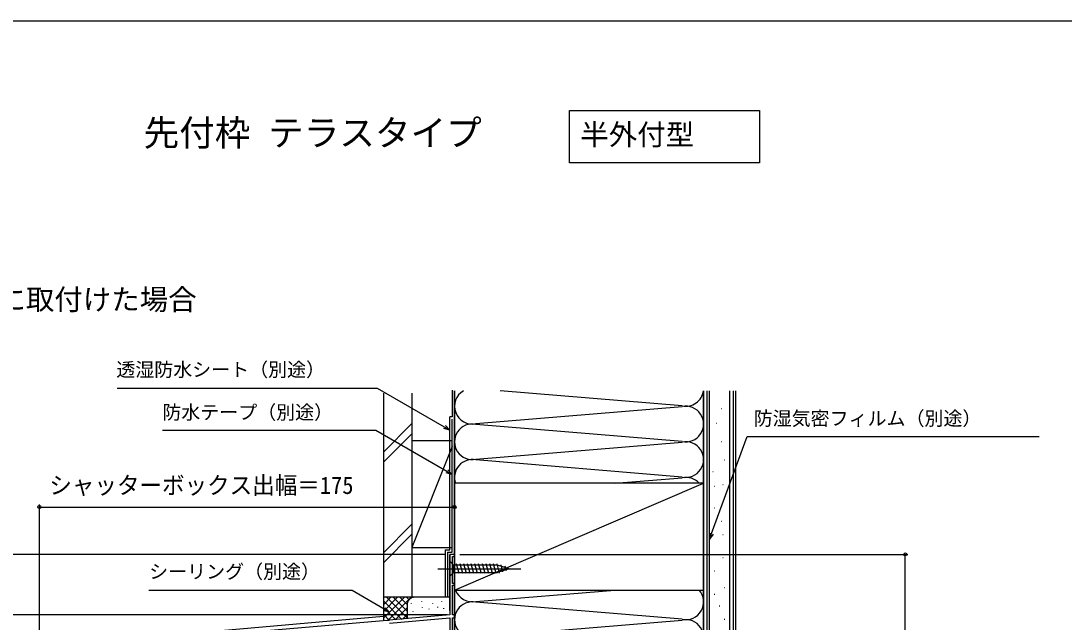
# Model space of a CAD drawing. Units: millimetres, scale not verified. Extents: x -525 to 525, y -783 to 778.
# Drawn here: x -285.8 to 153.9, y 493.8 to 747.3 of the extents above; entities that cross this region are included whole.
import ezdxf
from ezdxf.enums import TextEntityAlignment as Align

# ---------------------------------------------------------------- set-up
doc = ezdxf.new("R2010")
doc.units = ezdxf.units.MM
doc.header["$LTSCALE"] = 4
for name, color, linetype in [('0-1_USER1', 3, 'Continuous'), ('0-2_YKK_11', 7, 'Continuous'), ('0-4_YKK_12', 2, 'Continuous'), ('0-5_YKK_13', 4, 'Continuous'), ('0-7_YKK_D', 6, 'Continuous'), ('0-8_YKK_ZWAK', 7, 'Continuous'), ('0-9_YSS_K', 3, 'Continuous'), ('0-A_YSS_KE', 3, 'Continuous')]:
    doc.layers.add(name, color=color, linetype=linetype)
doc.styles.add('ＭＳ ゴシック', font='')
doc.styles.get('ＭＳ ゴシック').set_extended_font_data('MS Gothic')

msp = doc.modelspace()

# ---------------------------------------------------------------- linework, layer by layer
at = {"layer": '0-1_USER1'}
msp.add_lwpolyline([(-54.608, 709.448), (25.564, 709.448), (25.564, 687.448), (-54.608, 687.448)], close=True, dxfattribs=at)
at = {"layer": '0-2_YKK_11'}
for points in [[(-103.8, 477.8), (-103.8, 495.6), (-103, 495.6), (-103, 496.8), (-103.8, 496.8), (-103.8, 509.3), (-103, 509.3), (-103, 510.1), (-103.8, 510.1), (-103.8, 521.5), (-103, 521.5), (-103, 522.3), (-105, 522.3), (-105, 496.8), (-130.543, 494.565), (-130.715, 494.43), (-131.263, 494.382), (-131.456, 494.485), (-185.543, 489.753)], [(-130.4, 493.373), (-105, 495.595), (-105, 451.6)]]:
    msp.add_lwpolyline(points, dxfattribs=at)
at = {"layer": '0-4_YKK_12'}
for p, q in [((-105.001, 498.695), (-105.001, 522.3)), ((-103.001, 522.3), (-105.001, 522.3)), ((-103.001, 282.3), (-103.001, 522.3)), ((-211.001, 489.421), (-133.004, 496.245))]:
    msp.add_line(p, q, dxfattribs=at)
at = {"layer": '0-5_YKK_13'}
for p, q in [((-105.001, 519.4), (-105.001, 513.2)), ((-105.001, 519.4), (-103.451, 517.85)), ((-110.001, 516.3), (-75.001, 516.3)), ((-105.001, 513.2), (-103.451, 514.75)), ((-84.917, 517.85), (-103.451, 517.85)), ((-103.451, 517.85), (-103.451, 514.75)), ((-103.451, 514.75), (-84.917, 514.75)), ((-101.025, 514.2), (-102.15, 518.4)), ((-99.472, 514.2), (-100.597, 518.4)), ((-97.919, 514.2), (-99.044, 518.4)), ((-96.366, 514.2), (-97.491, 518.4)), ((-94.813, 514.2), (-95.939, 518.4)), ((-93.26, 514.2), (-94.386, 518.4)), ((-91.707, 514.2), (-92.833, 518.4)), ((-90.154, 514.2), (-91.28, 518.4)), ((-88.602, 514.2), (-89.727, 518.4)), ((-87.049, 514.2), (-88.174, 518.4)), ((-85.496, 514.2), (-86.621, 518.4)), ((-84.012, 514.459), (-85.068, 518.4)), ((-80.001, 516.3), (-84.917, 517.85)), ((-80.001, 516.3), (-84.917, 514.75)), ((-82.58, 514.91), (-83.394, 517.946)), ((-81.148, 515.362), (-81.697, 517.412))]:
    msp.add_line(p, q, dxfattribs=at)
at = {"layer": '0-7_YKK_D'}
for p, q in [((-278.001, 401.529), (-278.001, 543.3)), ((-278.001, 542.3), (-103.001, 542.3)), ((-103.001, 524.5), (-103.001, 543.3)), ((-107.201, 522.3), (-339.001, 522.3)), ((-100.801, 522.3), (87.996, 522.3)), ((86.996, 259.3), (86.996, 522.3)), ((-106.001, 496.8), (-339.001, 496.8)), ((-106.001, 496.8), (-339.001, 496.8))]:
    msp.add_line(p, q, dxfattribs=at)
for points in [[(-105, 574.759), (-107.208, 576.034), (-135.457, 592.343), (-245.229, 592.343)], [(-106.867, 576.625), (-105, 574.759), (-107.55, 575.442)], [(-104.004, 556.064), (-106.213, 557.339), (-136.163, 574.631), (-226.064, 574.631)], [(4.496, 528.713), (5.368, 531.109), (20.283, 572.089), (143.438, 572.089)], [(-105.871, 557.93), (-104.004, 556.064), (-106.554, 556.747)], [(6.01, 530.875), (4.496, 528.713), (4.726, 531.343)], [(-130.44, 497.951), (-132.649, 499.226), (-146.214, 507.058), (-231.877, 507.058)], [(-132.307, 499.818), (-130.44, 497.951), (-132.99, 498.635)]]:
    msp.add_lwpolyline(points, dxfattribs=at)
for centre in [(-278.001, 542.3), (-103.001, 542.3), (86.996, 522.3)]:
    msp.add_circle(centre, 0.637, dxfattribs=at)
at = {"layer": '0-8_YKK_ZWAK'}
msp.add_line((-525, 747.3), (525, 747.3), dxfattribs=at)
at = {"layer": '0-9_YSS_K'}
for p, q in [((-103.009, 591.299), (-103.009, 307.297)), ((-103.009, 303.797), (-103.009, 591.299)), ((-7.036, 584.957), (-83.784, 591.299)), ((1.991, 303.797), (1.991, 591.299)), ((3.491, 249.302), (3.491, 591.299)), ((12.991, 249.302), (12.991, 591.299)), ((15.496, 249.302), (15.496, 591.299)), ((-93.973, 577.457), (-7.036, 584.641)), ((9.342, 583.905), (9.542, 583.905)), ((-133.004, 565.456), (-121.004, 577.456)), ((-7.036, 569.957), (-93.973, 577.141)), ((7.244, 577.611), (7.444, 577.611)), ((-133.004, 561.214), (-121.004, 573.214)), ((-121.004, 570.295), (-104.004, 570.295)), ((-121.004, 570.295), (-121.004, 525.295)), ((-104.004, 567.795), (-121.004, 525.295)), ((-103.004, 525.295), (-103.004, 570.295)), ((-93.973, 562.457), (-7.036, 569.641)), ((9.342, 569.918), (9.542, 569.918)), ((-7.036, 554.957), (-93.973, 562.141)), ((10.741, 562.225), (10.941, 562.225)), ((-35.377, 552.299), (-7.036, 554.641)), ((5.846, 557.329), (6.046, 557.329)), ((-103.001, 507.299), (1.999, 552.299)), ((6.545, 551.035), (6.745, 551.035)), ((10.042, 551.734), (10.242, 551.734)), ((6.545, 541.943), (6.745, 541.943)), ((10.042, 544.741), (10.242, 544.741)), ((-121.004, 535.03), (-133.004, 523.03)), ((9.342, 536.349), (9.542, 536.349)), ((-133.004, 518.787), (-121.004, 530.787)), ((10.042, 530.754), (10.242, 530.754)), ((-121.004, 525.295), (-104.004, 525.295)), ((10.042, 520.963), (10.242, 520.963)), ((6.545, 515.368), (6.745, 515.368)), ((-93.973, 502.457), (-35.377, 507.299)), ((10.741, 508.374), (10.941, 508.374)), ((-133.004, 504.245), (-133.004, 494.245)), ((-120.004, 504.245), (-133.004, 504.245)), ((-133.004, 495.387), (-124.146, 504.245)), ((-133.004, 498.216), (-126.975, 504.245)), ((-133.004, 501.044), (-129.803, 504.245)), ((-133.004, 503.872), (-132.632, 504.245)), ((-133.004, 502.73), (-125.201, 494.927)), ((-131.691, 504.245), (-123.004, 495.559)), ((-131.157, 494.406), (-121.318, 504.245)), ((-128.862, 504.245), (-123.004, 498.387)), ((-126.034, 504.245), (-123.004, 501.216)), ((-123.205, 504.245), (-122.224, 503.263)), ((-121.177, 501.44), (-121.177, 501.64)), ((-120.377, 504.245), (-120.356, 504.224)), ((-105, 504.245), (-120.004, 504.245)), ((-116.837, 502.441), (-116.837, 502.641)), ((-112.164, 501.44), (-112.164, 501.64)), ((-108.322, 502.441), (-108.322, 502.641)), ((-7.036, 494.957), (-93.973, 502.141)), ((6.487, 505.505), (6.687, 505.505)), ((-133.004, 499.902), (-127.802, 494.699)), ((-133.004, 497.073), (-130.403, 494.472)), ((-128.058, 494.677), (-123.004, 499.73)), ((-124.958, 494.948), (-123.004, 496.902)), ((-123.004, 501.245), (-123.004, 495.119)), ((-120.509, 498.102), (-120.509, 498.302)), ((-116.503, 499.771), (-116.503, 499.971)), ((-113.71, 499.168), (-113.71, 499.368)), ((-110.066, 499.987), (-110.066, 500.187)), ((-107.49, 499.437), (-107.49, 499.637)), ((-103.004, 501.245), (-103.004, 499.535)), ((8.585, 500.609), (8.785, 500.609)), ((-93.973, 487.457), (-7.036, 494.641)), ((10.683, 495.015), (10.883, 495.015))]:
    msp.add_line(p, q, dxfattribs=at)
for centre, radius, start, end in [((-95.504, 584.799), 7.5, 119.92643, 281.78353), ((-5.504, 592.299), 7.5, 258.21646, 352.33777), ((-5.504, 577.299), 7.5, 258.21646, 101.78353), ((-95.504, 569.799), 7.5, 78.21646, 281.78353), ((-5.504, 562.299), 7.5, 258.21646, 101.78353), ((-95.504, 554.799), 7.5, 78.21646, 199.47125), ((-5.504, 547.299), 7.5, 41.81031, 101.78353), ((-95.504, 509.799), 7.5, 199.47125, 281.78353), ((-5.504, 502.299), 7.5, 258.21646, 41.81031), ((-120.004, 501.245), 3, 90, 180), ((-95.504, 494.799), 7.5, 78.21646, 281.78353), ((-5.504, 487.299), 7.5, 258.21646, 101.78353)]:
    msp.add_arc(centre, radius, start, end, dxfattribs=at)
at = {"layer": '0-A_YSS_KE'}
for p, q in [((-133.004, 590.299), (-133.004, 504.245)), ((-121.004, 590.299), (-121.004, 504.245)), ((-103.995, 591.6), (-103.995, 580.295)), ((1.991, 591.299), (1.991, 249.302)), ((4.496, 249.302), (4.496, 591.299)), ((14.491, 591.299), (14.491, 249.302)), ((-104, 580.295), (-105, 580.295)), ((-105, 524.295), (-105, 580.295)), ((-107, 524.295), (-105, 524.295)), ((-107, 524.295), (-107, 504.295)), ((-106.004, 523.3), (-106.004, 504.3)), ((-121.004, 504.245), (-133.004, 504.245))]:
    msp.add_line(p, q, dxfattribs=at)
msp.add_lwpolyline([(-106.004, 523.3), (-104.004, 523.3), (-104.004, 579.3)], dxfattribs=at)
msp.add_lwpolyline([(1.999, 507.299), (1.999, 552.299), (-103.001, 552.299), (-103.001, 507.299)], close=True, dxfattribs=at)

# ---------------------------------------------------------------- texts
at = {"layer": '0-1_USER1', "style": 'ＭＳ ゴシック'}
for s, height, p in [('■                                 先付枠 テラスタイプ', 11, (-496, 691.3)), ('半外付型', 8.798, (-50, 692.3)), ('●「エピソードⅡ NEO」引違い窓に取付けた場合', 8.798, (-475.636, 622.777))]:
    msp.add_text(s, height=height, dxfattribs=at).set_placement(p, align=Align.BOTTOM_LEFT)
at = {"layer": '0-7_YKK_D', "style": 'ＭＳ ゴシック'}
for s, p in [('透湿防水シート（別途）', (-245.563, 595.551)), ('防水テープ（別途）', (-226.183, 577.546)), ('防湿気密フィルム（別途）', (23.076, 574.967)), ('シーリング（別途）', (-231.707, 510.398))]:
    msp.add_text(s, height=5.865, dxfattribs=at).set_placement(p, align=Align.BOTTOM_LEFT)
at = {"layer": '0-7_YKK_D', "style": 'ＭＳ ゴシック', "width": 0.95}
msp.add_text('シャッターボックス出幅＝175', height=7.331, dxfattribs=at).set_placement((-273.788, 545.607), align=Align.BOTTOM_LEFT)

doc.saveas('drawing.dxf')
